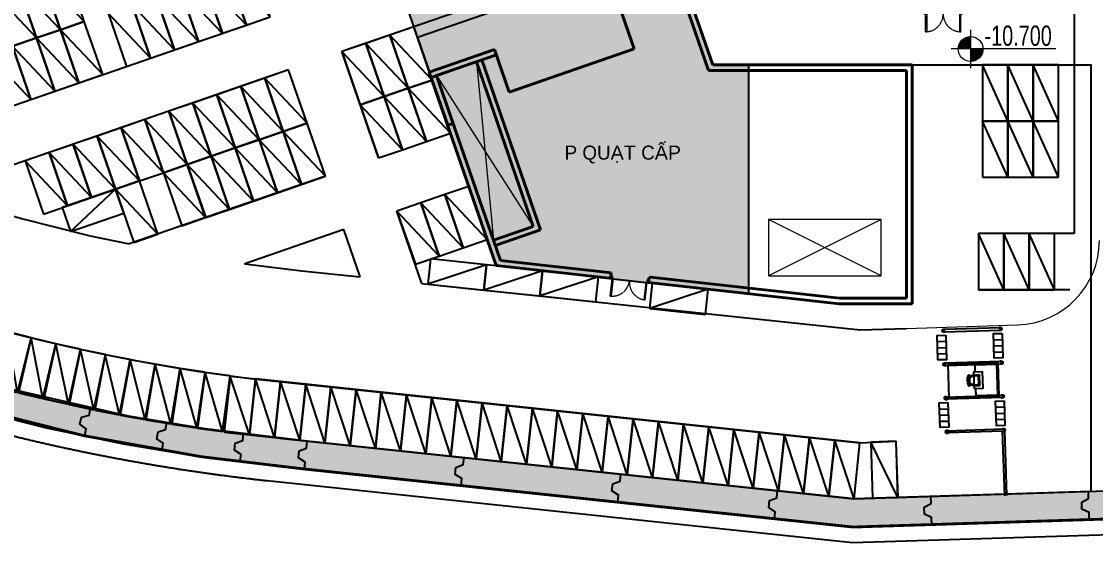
# Model space of a CAD drawing. Header units: millimetres. Extents: x -1534340 to 1713810, y -1348191 to 1114081.
# Drawn here: x 1298295 to 1336453, y -22065 to -3539 of the extents above; entities that cross this region are included whole.
import ezdxf

# ---------------------------------------------------------------- set-up
doc = ezdxf.new("R2010")
doc.units = ezdxf.units.MM
doc.header["$LTSCALE"] = 100
doc.set_wipeout_variables(frame=1)
for name, pattern in [('DASHED', [4.5, 3, -1.5]), ('HIDDEN', [0.375, 0.25, -0.125]), ('HIDDEN2', [0.1875, 0.125, -0.0625]), ('Xref_ST_MBDV Cot vach 30.7.2022$0$DASHDOT', [1, 0.5, -0.25, 0, -0.25]), ('Xref_ST_MBDV Cot vach 30.7.2022$0$HIDDEN2', [0.1875, 0.125, -0.0625])]:
    doc.linetypes.add(name, pattern=pattern)
for name, color, linetype, lineweight in [('CUA', 37, 'Continuous', 13), ('KT-Chu viet', 255, 'Continuous', 20), ('KT-Ghi chu', 26, 'Continuous', 15), ('KT-Net cat', 1, 'Continuous', 40), ('KT-Net manh', 251, 'Continuous', 13), ('KT-Vat lieu', 250, 'Continuous', 9), ('SPE-MEP-HVAC', 140, 'Continuous', 0), ('Xref_ST_MBDV Cot vach 30.7.2022$0$CUA', 37, 'Continuous', 13)]:
    doc.layers.add(name, color=color, linetype=linetype, lineweight=lineweight)
doc.layers.add('KT- no plot', color=6, linetype='Continuous', plot=False)
for name, color, linetype in [('KT-Kich thuoc', 9, 'Continuous'), ('KT-Noi that', 36, 'Continuous'), ('xemay', 39, 'Continuous'), ('Xref_ST_MBDV Cot vach 30.7.2022$0$Xref_ST_MBDV Cot vach 30.7.2022|Xref_ST_MBDV Cot vach 30.7.2022|Xref_ST_MBDV Cot vach 30.7.2022|Xref_ST_MBDV Cot vach 30.7.2022|A-CORE-OTLN', 2, 'Continuous'), ('Xref_ST_MBDV Cot vach 30.7.2022$0$Xref_ST_MBDV Cot vach 30.7.2022|Xref_ST_MBDV Cot vach 30.7.2022|Xref_ST_MBDV Cot vach 30.7.2022|Xref_ST_MBDV Cot vach 30.7.2022|A-WALL-PATT', 251, 'Continuous'), ('Xref_ST_MBDV Cot vach 30.7.2022$0$Xref_ST_MBDV Cot vach 30.7.2022|Xref_ST_MBDV Cot vach 30.7.2022|Xref_ST_MBDV Cot vach 30.7.2022|Xref_ST_MBDV Cot vach 30.7.2022|ccu12-Thay', 7, 'Continuous'), ('Xref_ST_MBDV Cot vach 30.7.2022$0$Xref_ST_MBDV Cot vach 30.7.2022|Xref_ST_MBDV Cot vach 30.7.2022|Xref_ST_MBDV Cot vach 30.7.2022|Xref_ST_MBDV Cot vach 30.7.2022|Site_plot line', 1, 'Xref_ST_MBDV Cot vach 30.7.2022$0$DASHDOT')]:
    doc.layers.add(name, color=color, linetype=linetype)
doc.styles.add('220126_HDN_HBA typical plan$0$211210_HDN_HBA_TYPICAL PLAN CORE OPT 1$0$HBA-Text', font='GOTHIC.TTF')
doc.styles.add('font unicode ccu', font='arial.ttf')

# ---------------------------------------------------------------- blocks, each defined once
blk = doc.blocks.new('*U2307')
for p, q in [((-1260, 525), (-1300, 525)), ((-1280, 100), (-1280, 525)), ((-90, 525), (-50, 525)), ((-70, 100), (-70, 525)), ((-1260, 100), (-1300, 100)), ((-90, 100), (-50, 100))]:
    blk.add_line(p, q)
for points in [[(-1300, 0), (-1260, 0), (-1260, 625), (-1300, 625)], [(-50, 0), (-90, 0), (-90, 625), (-50, 625)], [(-1350, -100), (-1290, -100), (-1290, -40), (-1300, -40), (-1300, 0), (-1350, 0)], [(0, -100), (-60, -100), (-60, -40), (-50, -40), (-50, 0), (0, 0)]]:
    blk.add_lwpolyline(points, close=True)
at = {"linetype": 'Xref_ST_MBDV Cot vach 30.7.2022$0$HIDDEN2'}
for centre, start, end in [((-1300, 0), 0, 90), ((-50, 0), 90, 180)]:
    blk.add_arc(centre, 625, start, end, dxfattribs=at)
blk = doc.blocks.new('tuongnam')
at = {"layer": 'Xref_ST_MBDV Cot vach 30.7.2022$0$CUA', "rotation": 180.0030210298321}
blk.add_blockref('*U2307', (-4975, -350), dxfattribs=at)
blk = doc.blocks.new('Xref_ST_MBDV Cot vach 30.7.2022$0$Tuong Vay01-flat-1')
at = {"layer": 'Xref_ST_MBDV Cot vach 30.7.2022$0$Xref_ST_MBDV Cot vach 30.7.2022|Xref_ST_MBDV Cot vach 30.7.2022|Xref_ST_MBDV Cot vach 30.7.2022|Xref_ST_MBDV Cot vach 30.7.2022|A-WALL-PATT'}
h = blk.add_hatch(dxfattribs=at)
h.set_pattern_fill('ACET-2D-VATLIEU04', color=256, scale=50, pattern_type=2)
h.set_pattern_definition([(50, (-11139561.84, -1407213.45), (-225.902474, 189.5546825), [37.5, -412.5]), (355, (-11139561.84, -1407213.45), (32.127212, 367.215716), [30, -330]), (100.4514, (-11139531.95, -1407216.06), (-341.231527, -62.944187), [31.870095, -350.571056]), (46.1842, (-11139561.84, -1407113.45), (-319.180497, 306.252097), [56.25, -618.75]), (96.6356, (-11139517.37, -1407120.34), (-516.995922, -60.144022), [47.805144, -525.8565]), (351.1842, (-11139561.84, -1407113.45), (84.740774, 546.39543), [45, -495]), (21, (-11139511.84, -1407138.45), (-105.680822, 275.3079534), [37.5, -412.5]), (326, (-11139511.84, -1407138.45), (206.128805, 305.59852), [30, -330]), (71.4514, (-11139486.97, -1407155.22), (-328.963765, 110.380101), [31.870095, -350.571056]), (37.5, (-11139561.84, -1407213.45), (-78.1345294, 101.8269012), [0, -326, 0, -335, 0, -331.25]), (7.5, (-11139561.84, -1407213.45), (-23.2793464, 176.824191), [0, -191, 0, -318.5, 0, -126.25]), (327.5, (-11139673.34, -1407213.45), (71.9444175, 112.9301145), [0, -125, 0, -390, 0, -517.5000003]), (317.5, (-11139723.34, -1407213.45), (158.0205496, 172.449169), [0, -162.5, 0, -259, 0, -367.5]), (45, (-11139561.84, -1407213.45), (-150.260191, 150.260191), []), (45, (-11139561.84, -1407152.2), (-150.260191, 150.260191), [])])
h.paths.add_polyline_path([(-82665, -118500), (-81837, -121132), (-80903, -123728), (-79863, -126284), (-78720, -128795), (-77475, -131258), (-76131, -133667), (-74689, -136020), (-73153, -138312), (-71525, -140539), (-69807, -142699), (-68002, -144786), (-66114, -146798), (-64145, -148731), (-62100, -150582), (-59980, -152349), (-57790, -154027), (-55533, -155614), (-53213, -157109), (-50835, -158507), (-48401, -159807), (-45916, -161007), (-43385, -162104), (-40811, -163097), (-38198, -163985), (-35551, -164765), (-32875, -165436), (-30174, -165998), (-27451, -166448), (-24702, -166789), (-4397, -168938), (36420, -167648), (41836, -160719), (12445, -24368), (8473, -9249), (-4719, -5521), (-10557, -9947), (-34021, -27848), (-39777, -32009), (-41249, -35294), (-45787, -38574), (-49368, -38942), (-57644, -44924), (-59845, -46601), (-61969, -48362), (-64020, -50208), (-65993, -52137), (-67887, -54144), (-69696, -56226), (-71420, -58381), (-73054, -60604), (-74596, -62892), (-76043, -65242), (-77394, -67648), (-78645, -70107), (-79794, -72615), (-80841, -75168), (-81782, -77762), (-82617, -80392), (-83343, -83054), (-83961, -85743), (-84468, -88455), (-84865, -91186), (-85149, -93930), (-85321, -96684), (-85381, -99530), (-85329, -102201), (-85163, -104955), (-84886, -107701), (-84496, -110432), (-83996, -113146), (-83385, -115836)], flags=16)
h.paths.add_polyline_path([(-83625, -118781), (-82785, -121452), (-81837, -124086), (-80781, -126680), (-79621, -129228), (-78358, -131727), (-76994, -134172), (-75531, -136560), (-73973, -138886), (-72320, -141146), (-70577, -143337), (-68746, -145455), (-66829, -147497), (-64832, -149459), (-62755, -151337), (-60604, -153130), (-58382, -154833), (-56092, -156444), (-53738, -157960), (-51324, -159379), (-48854, -160699), (-46333, -161916), (-43764, -163030), (-41151, -164038), (-38500, -164938), (-35814, -165730), (-33098, -166411), (-30357, -166981), (-27595, -167438), (-24816, -167783), (-4434, -169940), (36920, -168633), (42913, -160966), (13418, -24135), (9295, -8442), (-4926, -4424), (-11163, -9151), (-34617, -27045), (-40580, -31355), (-42052, -34640), (-46156, -37607), (-49737, -37975), (-58240, -44121), (-60467, -45819), (-62623, -47605), (-64704, -49479), (-66707, -51435), (-68628, -53472), (-70465, -55586), (-72214, -57772), (-73872, -60029), (-75437, -62350), (-76905, -64734), (-78276, -67176), (-79545, -69672), (-80712, -72217), (-81774, -74808), (-82729, -77440), (-83576, -80109), (-84314, -82810), (-84940, -85539), (-85455, -88291), (-85857, -91062), (-86146, -93847), (-86321, -96642), (-86382, -99529), (-86328, -102241), (-86160, -105036), (-85879, -107821), (-85484, -110593), (-84976, -113347), (-84356, -116078)])
at = {"layer": 'Xref_ST_MBDV Cot vach 30.7.2022$0$Xref_ST_MBDV Cot vach 30.7.2022|Xref_ST_MBDV Cot vach 30.7.2022|Xref_ST_MBDV Cot vach 30.7.2022|Xref_ST_MBDV Cot vach 30.7.2022|A-CORE-OTLN', "color": 6}
for points in [[(-35814, -165730), (-33098, -166411), (-30357, -166981), (-27595, -167438), (-24816, -167783), (-4434, -169940), (36920, -168633), (42913, -160966), (13418, -24135)], [(-35551, -164765), (-32875, -165436), (-30174, -165998), (-27451, -166448), (-24702, -166789), (-4397, -168938), (36420, -167648), (41836, -160719), (12445, -24368)]]:
    blk.add_lwpolyline(points, dxfattribs=at)
at = {"layer": 'Xref_ST_MBDV Cot vach 30.7.2022$0$Xref_ST_MBDV Cot vach 30.7.2022|Xref_ST_MBDV Cot vach 30.7.2022|Xref_ST_MBDV Cot vach 30.7.2022|Xref_ST_MBDV Cot vach 30.7.2022|ccu12-Thay', "ltscale": 10}
for points in [[(-31728, -166696), (-31677, -166451), (-31896, -166278), (-31845, -166033), (-31575, -165961), (-31524, -165717)], [(-28976, -167210), (-28935, -166963), (-29161, -166799), (-29121, -166552), (-28853, -166470), (-28812, -166223)], [(-26205, -167611), (-26175, -167363), (-26408, -167208), (-26377, -166959), (-26113, -166866), (-26082, -166618)], [(-23925, -167877), (-23899, -167629), (-24134, -167478), (-24108, -167229), (-23846, -167131), (-23820, -166883)], [(-18356, -168467), (-18330, -168218), (-18565, -168067), (-18539, -167819), (-18277, -167721), (-18251, -167472)], [(-12787, -169056), (-12761, -168807), (-12996, -168657), (-12970, -168408), (-12708, -168310), (-12682, -168061)], [(-7218, -169645), (-7192, -169397), (-7428, -169246), (-7401, -168997), (-7139, -168899), (-7113, -168651)], [(-1635, -169851), (-1643, -169602), (-1897, -169485), (-1905, -169235), (-1659, -169102), (-1667, -168852)], [(3962, -169675), (3954, -169425), (3700, -169308), (3692, -169058), (3938, -168925), (3930, -168675)]]:
    blk.add_lwpolyline(points, dxfattribs=at)
at = {"layer": 'Xref_ST_MBDV Cot vach 30.7.2022$0$Xref_ST_MBDV Cot vach 30.7.2022|Xref_ST_MBDV Cot vach 30.7.2022|Xref_ST_MBDV Cot vach 30.7.2022|Xref_ST_MBDV Cot vach 30.7.2022|Site_plot line', "ltscale": 5000}
for p, q in [((-25243, -168291), (-4454, -170491)), ((-4454, -170491), (37194, -169175))]:
    blk.add_line(p, q, dxfattribs=at)
blk.add_arc((-17764, -99529), 69167, 126.14636, 263.7927, dxfattribs=at)
blk = doc.blocks.new('*U2276')
at = {"layer": 'KT-Ghi chu'}
h = blk.add_hatch(color=256, dxfattribs=at)
edge = h.paths.add_edge_path()
edge.add_ellipse((286, 0), major_axis=(130, 130), ratio=1, start_angle=45, end_angle=135)
edge.add_line((102, 0), (286, 0))
edge.add_line((286, 0), (286, 184))
h = blk.add_hatch(color=256, dxfattribs=at)
edge = h.paths.add_edge_path()
edge.add_ellipse((286, 0), major_axis=(130, 130), ratio=1, start_angle=225, end_angle=315)
edge.add_line((469, 0), (286, 0))
edge.add_line((286, 0), (286, -184))
for p, q in [((286, 286), (286, -286)), ((1550, 0), (0, 0))]:
    blk.add_line(p, q, dxfattribs=at)
blk.add_circle((286, 0), 184, dxfattribs=at)
at = {"color": 3, "style": 'font unicode ccu', "width": 0.7}
blk.add_attdef('FL', (493, 47), '', height=300, dxfattribs=at)
at = {"color": 1, "style": 'font unicode ccu', "width": 0.7}
blk.add_attdef('SL', (490, -337), '', height=300, dxfattribs=at)
blk = doc.blocks.new('*U2315')
for p, q in [((-1260, -100), (-1300, -100)), ((-1280, -100), (-1280, -525)), ((-90, -100), (-50, -100)), ((-70, -100), (-70, -525)), ((-1260, -525), (-1300, -525)), ((-90, -525), (-50, -525))]:
    blk.add_line(p, q)
for points in [[(-1350, 100), (-1290, 100), (-1290, 40), (-1300, 40), (-1300, 0), (-1350, 0)], [(-1300, 0), (-1260, 0), (-1260, -625), (-1300, -625)], [(-50, 0), (-90, 0), (-90, -625), (-50, -625)], [(0, 100), (-60, 100), (-60, 40), (-50, 40), (-50, 0), (0, 0)]]:
    blk.add_lwpolyline(points, close=True)
at = {"linetype": 'HIDDEN2'}
for centre, start, end in [((-1300, 0), 270, 0), ((-50, 0), 180, 270)]:
    blk.add_arc(centre, 625, start, end, dxfattribs=at)
blk = doc.blocks.new('BBB14')
blk.add_wipeout([(1467, -2669), (1467, -2987), (116, -3004), (118, -2669)]).dxf.layer = 'KT-Kich thuoc'
at = {"layer": 'KT-Net cat'}
for p, q in [((117, -2700), (117, -2900)), ((1467, -2700), (1467, -2900))]:
    blk.add_line(p, q, dxfattribs=at)
at = {"layer": 'CUA', "rotation": 179.9999938228274}
blk.add_blockref('*U2315', (117, -2700), dxfattribs=at)
blk = doc.blocks.new('bbbbbee')
at = {"layer": 'Defpoints'}
h = blk.add_hatch(dxfattribs=at)
h.set_pattern_fill('AR-SAND', color=256, scale=500)
h.set_pattern_definition([(37.5, (0, 0), (-31.4967, 963.4119), [0, -760, 0, -850, 0, -812.5]), (7.5, (0, 0), (884.8884, 1411.073), [0, -410, 0, -685, 0, -262.5]), (327.5, (-615, 0), (1557.071, 2.8295), [0, -250, 0, -900, 0, -1175]), (317.5, (-615, 0), (1503.0633, 438.838), [0, -125, 0, -590, 0, -675])])
h.paths.add_polyline_path([(300712, 15670), (296179, 28801), (304828, 31787), (295935, 57545), (289082, 55179), (295413, 36842), (284543, 33088), (293021, 8530), (302001, 7526), (302001, 15670)])
blk.add_lwpolyline([(300712, 15670), (296179, 28801), (304828, 31787), (295935, 57545), (289082, 55179), (295413, 36842), (284543, 33088), (293021, 8530), (302001, 7526), (302001, 15670)], close=True, dxfattribs=at)
blk = doc.blocks.new('xref.N.MB tang N1$1$CDC_Kiem soat xe may - Kiem soat xe may_dwg_Mat bang do xe B3$0$GHE1-2235504-MẶT BẰNG TẦNG HẦM  B1')
for p, q in [((-163, 0), (163, 0)), ((-185, -255), (-200, -38)), ((-197, -380), (-192, -372)), ((-149, -252), (-165, -73)), ((-135, -345), (-153, -380)), ((-128, -37), (128, -37)), ((-109, -360), (-126, -390)), ((-39, -352), (39, -352)), ((109, -360), (126, -390)), ((135, -345), (153, -380)), ((149, -252), (165, -73)), ((185, -255), (200, -38)), ((192, -372), (197, -380)), ((39, -389), (-39, -389))]:
    blk.add_line(p, q)
for centre, radius, start, end in [((-163, -37), 36.6, 90, 182.2131), ((163, -37), 36.6, 357.7869, 90), ((-188, -385), 9.98, 151.4378, 242.8281), ((-183, -376), 9.98, 62.8604, 151.4378), ((-39, -242), 147, 185.1643, 227.8442), ((0, -19), 392, 242.8604, 297.1396), ((-128, -73), 36.6, 90, 180), ((-39, -242), 110, 185.1643, 270), ((-126, -350), 9.98, 51.2443, 151.4378), ((-39, -242), 128, 231.2443, 235.1583), ((-39, -242), 147, 239.4301, 270), ((-118, -356), 9.98, 331.4378, 55.1583), ((39, -242), 110, 270, 354.8357), ((39, -242), 147, 270, 300.5699), ((118, -356), 9.98, 124.8417, 208.5622), ((39, -242), 128, 304.8417, 308.7557), ((126, -350), 9.98, 28.5622, 128.7557), ((128, -73), 36.6, 360, 90), ((39, -242), 147, 312.1558, 354.8357), ((183, -376), 9.98, 28.5622, 117.1396), ((188, -385), 9.98, 297.1719, 28.5622), ((0, -19), 421, 242.8281, 297.1719)]:
    blk.add_arc(centre, radius, start, end)
blk = doc.blocks.new('xref.N.MB tang N1$1$CDC_Kiem soat xe may - Kiem soat xe may_dwg_GGT-2235501-MẶT BẰNG TẦNG HẦM  B1')
for p, q in [((1949606, -105124), (1949606, -104774)), ((1949856, -105124), (1949856, -104774)), ((1950106, -105124), (1950106, -104774))]:
    blk.add_line(p, q)
at = {"flags": 128}
blk.add_lwpolyline([(1949356, -104774), (1950356, -104774), (1950356, -105124), (1949356, -105124)], close=True, dxfattribs=at)
blk = doc.blocks.new('xref.N.MB tang N1$1$CDC_Kiem soat xe may - Kiem soat xe may_dwg_Mat bang do xe B3$0$Modul kiem soat-2235506-MẶT BẰNG TẦNG HẦM  B1')
at = {"extrusion": (3.58732e-43, -3.10973e-43, -1)}
for p, q in [((-550, 830), (-600, 880)), ((550, 830), (600, 880))]:
    blk.add_line(p, q, dxfattribs=at)
at = {"flags": 128}
for points in [[(-1840, 955), (-1840, 1000), (-1840, -1000), (-1840, -955)], [(-1760, -955), (-1760, -1000), (-1760, 1000), (-1760, 955)], [(-640, 955), (-640, 1000), (-640, -1000), (-640, -955)], [(-560, -955), (-560, -1000), (-560, 1000), (-560, 955)], [(560, -955), (560, -1000), (560, 1000), (560, 955)], [(640, 955), (640, 1000), (640, -1000), (640, -955)], [(1760, -955), (1760, -1000), (1760, 1000), (1760, 955)], [(1840, 955), (1840, 1000), (1840, -1000), (1840, -955)]]:
    blk.add_lwpolyline(points, dxfattribs=at)
at = {"extrusion": (3.58732e-43, -3.10973e-43, -1), "flags": 128}
blk.add_lwpolyline([(600, -884), (-600, -884), (-600, 880), (600, 880)], close=True, dxfattribs=at)
for points in [[(-300, 68), (-550, 68), (-550, 830), (550, 830), (550, 68), (300, 68)], [(300, 18), (-300, 18), (-300, 318), (300, 318), (300, 18)]]:
    blk.add_lwpolyline(points, dxfattribs=at)
for centre, radius, start, end in [((-1800, 1000), 60, 311.8103, 228.1897), ((-1800, 1000), 40, 0, 180), ((-1800, 1000), 40, 0, 180), ((-600, 1000), 60, 311.8103, 228.1897), ((-600, 1000), 40, 0, 180), ((-600, 1000), 40, 0, 180), ((600, 1000), 60, 311.8103, 228.1897), ((600, 1000), 40, 0, 180), ((600, 1000), 40, 0, 180), ((1800, 1000), 60, 311.8103, 228.1897), ((1800, 1000), 40, 0, 180), ((1800, 1000), 40, 0, 180), ((-1800, -1000), 60, 131.8103, 48.1897), ((-1800, -1000), 40, 180, 0), ((-1800, -1000), 40, 180, 0), ((-600, -1000), 60, 131.8103, 48.1897), ((-600, -1000), 40, 180, 0), ((-600, -1000), 40, 180, 0), ((600, -1000), 60, 131.8103, 48.1897), ((600, -1000), 40, 180, 0), ((600, -1000), 40, 180, 0), ((1800, -1000), 60, 131.8103, 48.1897), ((1800, -1000), 40, 180, 0), ((1800, -1000), 40, 180, 0)]:
    blk.add_arc(centre, radius, start, end)
at = {"extrusion": (0, -7.96546e-59, -1), "xscale": -1}
blk.add_blockref('xref.N.MB tang N1$1$CDC_Kiem soat xe may - Kiem soat xe may_dwg_Mat bang do xe B3$0$GHE1-2235504-MẶT BẰNG TẦNG HẦM  B1', (0, 218), dxfattribs=at)
at = {"layer": 'KT-Noi that', "xscale": -0.8750000001164153, "yscale": 0.8750000001164153, "zscale": -0.8750000001164153}
for p in [(1704926, 92738), (1707326, 92738), (1704926, 90738), (1707326, 90738)]:
    blk.add_blockref('xref.N.MB tang N1$1$CDC_Kiem soat xe may - Kiem soat xe may_dwg_GGT-2235501-MẶT BẰNG TẦNG HẦM  B1', p, dxfattribs=at)
blk = doc.blocks.new('plot bike')
at = {"linetype": 'HIDDEN', "ltscale": 1000}
blk.add_line((0, 450), (2000, -450), dxfattribs=at)
blk.add_lwpolyline([(0, 450), (2000, 450), (2000, -450), (0, -450)], close=True, dxfattribs=at)
blk = doc.blocks.new('*U336')
at = {"layer": 'xemay', "xscale": -1, "rotation": 90}
blk.add_blockref('plot bike', (450, 2000), dxfattribs=at)
blk = doc.blocks.new('*U337')
at = {"layer": 'KT-Kich thuoc', "color": 0, "linetype": 'ByBlock', "lineweight": -2, "transparency": 16777216}
for p, rotation in [((276503, 5964), 166.0118052962672), ((277377, 5752), 166.7974014604038), ((278255, 5553), 167.58299762454), ((279135, 5365), 168.3685937886766), ((280018, 5190), 169.1541899528132), ((280903, 5027), 169.9397861169493), ((281790, 4876), 170.725382281085), ((282679, 4737), 171.5109784452207), ((283570, 4610), 172.2965746093572), ((284464, 4498), 173.9587560438889), ((285359, 4404), 173.9587560438889), ((286254, 4309), 173.9587560438889), ((287149, 4214), 173.9587560438889), ((288044, 4120), 173.9587560438889), ((288939, 4025), 173.9587560438889), ((289834, 3930), 173.9587560438889), ((290729, 3835), 173.9587560438889), ((291624, 3741), 173.9587560438889), ((292519, 3646), 173.9587560438889), ((293414, 3551), 173.9587560438889), ((294309, 3457), 173.9587560438889), ((295204, 3362), 173.9587560438889), ((296099, 3267), 173.9587560438889), ((296994, 3172), 173.9587560438889), ((297889, 3078), 173.9587560438889), ((298784, 2983), 173.9587560438889), ((299679, 2888), 173.9587560438889), ((300574, 2793), 173.9587560438889), ((301469, 2699), 173.9587560438889), ((302364, 2604), 173.9587560438889), ((303259, 2509), 173.9587560438889), ((304154, 2415), 173.9587560438889), ((305049, 2320), 173.9587560438889), ((305944, 2225), 173.9587560438889)]:
    blk.add_blockref('*U336', p, dxfattribs=dict(at, rotation=rotation))
blk = doc.blocks.new('bbbwetw')
at = {"layer": 'xemay'}
for p, q in [((299165, 20152), (287538, 16138)), ((270065, 12221), (284995, 17375)), ((313551, 17470), (313551, 9670)), ((288844, 12357), (287538, 16138)), ((302551, 15670), (303801, 15670)), ((285648, 15485), (273067, 11141)), ((286953, 11704), (285648, 15485)), ((286953, 11704), (279987, 9299)), ((290384, 7894), (289496, 10466)), ((288188, 8127), (287606, 9813)), ((313551, 9670), (310151, 9670)), ((313401, 7670), (310151, 7670)), ((305944, 2225), (307228, 2283)), ((307224, 2225), (307285, 285))]:
    blk.add_line(p, q, dxfattribs=at)
blk.add_lwpolyline([(235916, 36168, 0.231969), (284275, 4518), (305944, 2225)], format="xyb", dxfattribs=at)
for points in [[(273067, 11141), (273745, 10911), (276157, 10200), (278596, 9588), (279987, 9299)], [(287606, 9813), (284085, 8598), (286113, 8346), (288188, 8127)], [(290384, 7894), (305955, 6246), (307601, 6298)]]:
    blk.add_lwpolyline(points, dxfattribs=at)
at = {"layer": 'KT-Kich thuoc'}
blk.add_blockref('*U337', (0, 0), dxfattribs=at)
at = {"layer": 'xemay'}
for p, xscale, rotation in [((277962, 17063), -1, 289.0471379636341), ((284570, 17228), -1, 289.0471379636341), ((277111, 16769), -1, 289.0471379636341), ((283719, 16935), -1, 289.0471379636341), ((276260, 16476), -1, 289.0471379636341), ((282017, 16347), -1, 289.0471379636341), ((282868, 16641), -1, 289.0471379636341), ((281167, 16054), -1, 289.0471379636341), ((280316, 15760), -1, 289.0471379636341), ((278615, 15172), -1, 289.0471379636341), ((277764, 14879), -1, 289.0471379636341), ((290318, 14981), -1, 289.0471379636341), ((276913, 14585), -1, 289.0471379636341), ((288616, 14394), -1, 289.0471379636341), ((289467, 14688), -1, 289.0471379636341), ((276062, 14291), -1, 289.0471379636341), ((310751, 13670), -1, 270), ((311651, 13670), -1, 270), ((312551, 13670), -1, 270), ((285875, 13447), -1, 289.0471379636341), ((284174, 12860), -1, 289.0471379636341), ((285024, 13154), -1, 289.0471379636341), ((290970, 13091), -1, 289.0471379636341), ((283323, 12566), -1, 289.0471379636341), ((289269, 12503), -1, 289.0471379636341), ((290120, 12797), -1, 289.0471379636341), ((282472, 12273), -1, 289.0471379636341), ((281621, 11979), -1, 289.0471379636341), ((279920, 11391), -1, 289.0471379636341), ((280771, 11685), -1, 289.0471379636341), ((286528, 11557), -1, 289.0471379636341), ((310751, 11670), -1, 270), ((311651, 11670), -1, 270), ((312551, 11670), -1, 270), ((279069, 11098), -1, 289.0471379636341), ((284826, 10970), -1, 289.0471379636341), ((285677, 11263), -1, 289.0471379636341), ((278219, 10804), -1, 289.0471379636341), ((283976, 10676), -1, 289.0471379636341), ((277368, 10510), -1, 289.0471379636341), ((283125, 10382), -1, 289.0471379636341), ((282274, 10088), -1, 289.0471379636341), ((280573, 9501), -1, 289.0471379636341), ((277751, 10167), -1.000000000000001, 199.0471379636341), ((292276, 9310), -1, 289.0471379636341), ((290574, 8722), -1, 289.0471379636341), ((291425, 9016), -1, 289.0471379636341), ((310601, 7670), -1, 270), ((311501, 7670), -1, 270), ((312401, 7670), -1, 270), ((292631, 8109), -1, 353.9587560438894), ((294620, 7898), -1, 353.9587560438894), ((296609, 7688), -1, 353.9587560438894), ((300501, 7242), -1, 353.9587560438894), ((306836, 271), -0.9999999999999983, 271.6489508115411)]:
    blk.add_blockref('plot bike', p, dxfattribs=dict(at, xscale=xscale, rotation=rotation))

msp = doc.modelspace()

# ---------------------------------------------------------------- linework, layer by layer
at = {"layer": 'KT- no plot', "linetype": 'DASHED', "ltscale": 100, "const_width": 100}
msp.add_lwpolyline([(1254872.4, 14976), (1318074.3, 36796.4), (1326967.2, 11038.3), (1327676.2, 11283.1), (1327857.8, 10757), (1340146.1, 14999.5), (1347850.7, 14120.4), (1368476.9, 18566.5), (1375182, -12539.5), (1369188.8, -20206.8), (1327835.5, -21513.8), (1308322.1, -19448.6), (1304674.5, -19012.2), (1300527.9, -18269.1), (1295105.6, -16905.8)], dxfattribs=at)
at = {"layer": 'KT-Net cat'}
for p, q in [((1321859.1, -2203.7), (1322851.4, -5078)), ((1321735.3, -2458.1), (1322708.8, -5278)), ((1319543.2, -3003.3), (1320065.3, -4515.7)), ((1312784.7, -5336.7), (1315100.5, -4537.1)), ((1315100.5, -4537.1), (1315622.7, -6049.5)), ((1320065.3, -4515.7), (1315622.7, -6049.5)), ((1313039, -5460.4), (1315165.8, -4726.2)), ((1314645.9, -4905.7), (1316733.4, -10952)), ((1312784.7, -5336.7), (1315160.5, -12218.1)), ((1312849.9, -5525.7), (1314267.8, -5036.2)), ((1314456.8, -4970.9), (1316479.1, -10828.2)), ((1322708.8, -5278), (1329740.5, -5278)), ((1322851.4, -5078), (1329940.5, -5078)), ((1329740.5, -13381.4), (1329740.5, -5278)), ((1329940.5, -13581.4), (1329940.5, -5078)), ((1312849.9, -5525.7), (1313437.3, -7227.2)), ((1313039, -5460.4), (1313626.4, -7161.9)), ((1313039, -5460.4), (1315308.3, -12033.4)), ((1313626.4, -7161.9), (1313437.4, -7227.2)), ((1316479.1, -10828.2), (1315061.2, -11317.8)), ((1316733.4, -10952), (1315126.5, -11506.8)), ((1327357.7, -13381.4), (1315308.3, -12033.4)), ((1327346.6, -13581.4), (1315160.5, -12218.1)), ((1329940.5, -13581.4), (1327346.6, -13581.4)), ((1329740.5, -13381.4), (1327357.7, -13381.4))]:
    msp.add_line(p, q, dxfattribs=at)
at = {"layer": 'KT-Net manh'}
msp.add_line((1329740.5, -14450.1), (1333685.3, -14325.4), dxfattribs=at)
msp.add_arc((1333590.5, -11326.9), 3000, 271.81026, 0, dxfattribs=at)
at = {"layer": 'KT-Noi that'}
for p, q in [((1333141, -18108), (1333213.4, -20399.6)), ((1333219.7, -18065.5), (1333293.4, -20397.1))]:
    msp.add_line(p, q, dxfattribs=at)
at = {"layer": 'SPE-MEP-HVAC', "linetype": 'HIDDEN', "ltscale": 1000}
for p, q in [((1314456.8, -4970.9), (1315061.2, -11317.8)), ((1313039, -5460.4), (1316479.1, -10828.2)), ((1328840.5, -10578), (1324840.5, -12578)), ((1328840.5, -12578), (1324840.5, -10578))]:
    msp.add_line(p, q, dxfattribs=at)
msp.add_lwpolyline([(1324840.5, -10578), (1324840.5, -12578), (1328840.5, -12578), (1328840.5, -10578)], close=True, dxfattribs=at)

# ---------------------------------------------------------------- block references
msp.add_blockref('Xref_ST_MBDV Cot vach 30.7.2022$0$Tuong Vay01-flat-1', (1332269.3, 148426.1))
ref = msp.add_blockref('*U2276', (1331326.7, -4517.1), dxfattribs=dict(xscale=2.4, yscale=2.4, zscale=2.4))
ref.add_attrib('FL', '-10.700', (1332511.1, -4404), dxfattribs={"color": 3, "height": 720, "style": 'font unicode ccu', "width": 0.7})
at = {"layer": 'KT-Net cat'}
msp.add_blockref('tuongnam', (1335340.5, -2928), dxfattribs=at)
at = {"layer": 'KT-Noi that', "xscale": -1, "zscale": -1, "rotation": 271.8102563635567}
msp.add_blockref('xref.N.MB tang N1$1$CDC_Kiem soat xe may - Kiem soat xe may_dwg_Mat bang do xe B3$0$Modul kiem soat-2235506-MẶT BẰNG TẦNG HẦM  B1', (1332123.4, -16299.3), dxfattribs=at)

# ---------------------------------------------------------------- texts
at = {"layer": 'KT-Chu viet', "insert": (1319659, -7951.6), "char_height": 500, "width": 10143.93, "attachment_point": 2, "style": '220126_HDN_HBA typical plan$0$211210_HDN_HBA_TYPICAL PLAN CORE OPT 1$0$HBA-Text'}
msp.add_mtext('P QU{\\fArial|b0|i0|c0|p34;ẠT }C{\\fArial|b0|i0|c0|p34;ẤP}', dxfattribs=at)

# ---------------------------------------------------------------- next in the draw order: block references
at = {"layer": 'KT-Vat lieu', "rotation": 173.6166851165703}
msp.add_blockref('BBB14', (1320384.4, -15519.3), dxfattribs=at)

# ---------------------------------------------------------------- next in the draw order: linework, layer by layer
at = {"layer": 'Defpoints'}
msp.add_lwpolyline([(1317950.5, 36542), (1326778.2, 10973), (1320019.1, 8639.5), (1318318.2, 8052.2), (1321434.8, -974.9), (1312360.4, -4107.8), (1315160.5, -12218.1), (1327346.6, -13581.4), (1329940.5, -13581.4), (1329940.5, -5078), (1336290.5, -5078), (1336290.5, -20246.1), (1327872.5, -20512.1), (1308449.6, -18456.5), (1304817.8, -18022.4), (1302095.7, -17571.4), (1296718, -16338.5)], dxfattribs=at)

# ---------------------------------------------------------------- next in the draw order: block references
msp.add_blockref('bbbbbee', (1022139.5, -20748.4), dxfattribs=at)
at = {"layer": 'xemay'}
msp.add_blockref('bbbwetw', (1022139.5, -20748.4), dxfattribs=at)

doc.saveas('drawing.dxf')
